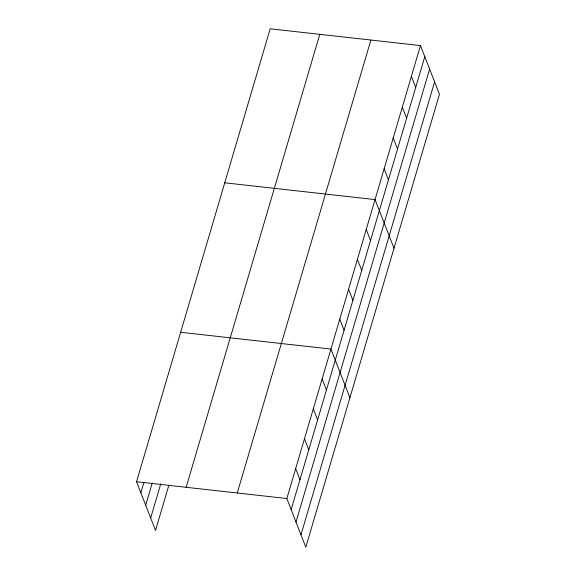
<?xml version="1.0" encoding="UTF-8"?>
<svg xmlns="http://www.w3.org/2000/svg" width="576" height="576" viewBox="0 0 576 576"><rect width="100%" height="100%" fill="white"/><g stroke="black" fill="none" stroke-linecap="round" stroke-linejoin="round"><path stroke-width="0.86" d="M168.876 485.143L155.52 530.417L136.548 481.752L270.187 28.8L420.48 45.583L439.452 94.248L305.813 547.2L286.841 498.535L420.48 45.583M140.854 492.804L143.878 482.558M145.692 505.217L152.244 483.012M150.682 518.004L160.762 483.84M186.142 487.289L319.781 34.337M237.247 492.998L370.886 40.046M291.154 509.594L424.793 56.642M295.992 522L429.631 69.048M300.974 534.787L434.614 81.835M224.748 182.801L375.041 199.591L394.02 248.249M180.648 332.28L330.941 349.063L349.913 397.728M136.548 481.752L286.841 498.535M411.394 76.385L415.706 87.444M402.307 107.186L406.62 118.238M393.221 137.988L397.526 149.04M384.134 168.79L388.44 179.842M366.221 229.486L370.534 240.538M357.401 259.38L361.714 270.432M348.581 289.274L352.894 300.326M339.761 319.169L344.074 330.221M322.121 378.958L326.434 390.01M313.301 408.852L317.614 419.911M304.481 438.746L308.794 449.806M295.661 468.641L299.974 479.7"/></g></svg>
